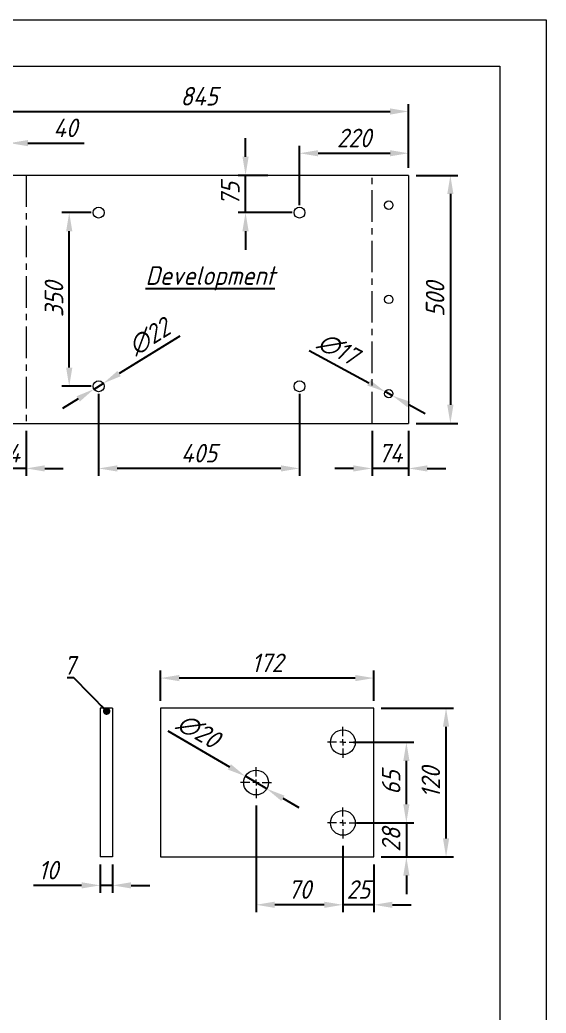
# Model space of a CAD drawing. Header units: millimetres. Extents: x 1058 to 11362, y -1423 to 10005.
# Drawn here: x 9239 to 11362, y 6000 to 10005 of the extents above; entities that cross this region are included whole.
import ezdxf

# ---------------------------------------------------------------- set-up
doc = ezdxf.new("R2010")
doc.units = ezdxf.units.MM
doc.header["$LTSCALE"] = 10
doc.header["$PDSIZE"] = -1
doc.linetypes.add('CENTERX2', pattern=[20.32, 12.7, -2.54, 2.54, -2.54])
doc.linetypes.add('SLD-Solid', pattern=[0])
doc.styles.add('GENISO', font='geniso.shx', dxfattribs={"oblique": 15})
doc.dimstyles.new('Scale 1B 2', dxfattribs={"dimscale": 30, "dimtxt": 2.5, "dimasz": 2.5, "dimexe": 1, "dimexo": 1, "dimgap": 0.8, "dimtad": 1, "dimdec": 0, "dimlfac": 0.5, "dimzin": 0, "dimtxsty": 'GENISO', "dimcen": 2.5, "dimclrd": 1, "dimclre": 1, "dimclrt": 256, "dimadec": 0, "dimazin": 0, "dimtfac": 1, "dimtdec": 0, "dimtmove": 0, "dimatfit": 3, "dimfxl": 1, "dimtzin": 0, "dimlwd": -1, "dimlwe": -1, "dimarcsym": 0})
doc.dimstyles.new('Scale 1B5', dxfattribs={"dimscale": 30, "dimtxt": 2.5, "dimasz": 2.5, "dimexe": 1, "dimexo": 1, "dimgap": 0.8, "dimtad": 1, "dimdec": 0, "dimlfac": 0.2, "dimzin": 0, "dimtxsty": 'GENISO', "dimcen": 2.5, "dimclrd": 1, "dimclre": 1, "dimclrt": 256, "dimadec": 0, "dimazin": 0, "dimtfac": 1, "dimtdec": 0, "dimtmove": 0, "dimatfit": 3, "dimfxl": 1, "dimtzin": 0, "dimlwd": -1, "dimlwe": -1, "dimarcsym": 0})

# ---------------------------------------------------------------- blocks, each defined once
blk = doc.blocks.new('SW_CENTERMARKSYMBOL_5')
at = {"color": 0, "linetype": 'Continuous', "lineweight": 0}
for p, q in [((0, 2.5), (0, 6.25)), ((-2.5, 0), (-6.25, 0)), ((0, 0), (-1.25, 0)), ((0, 0), (0, 1.25)), ((0, 0), (0, -1.25)), ((0, 0), (1.25, 0)), ((2.5, 0), (6.25, 0)), ((0, -2.5), (0, -6.25))]:
    blk.add_line(p, q, dxfattribs=at)
blk = doc.blocks.new('SW_CENTERMARKSYMBOL_6')
at = {"color": 0, "linetype": 'Continuous', "lineweight": 0}
for p, q in [((0, 2.5), (0, 6.25)), ((-2.5, 0), (-6.25, 0)), ((0, 0), (-1.25, 0)), ((0, 0), (0, 1.25)), ((0, 0), (0, -1.25)), ((0, 0), (1.25, 0)), ((2.5, 0), (6.25, 0)), ((0, -2.5), (0, -6.25))]:
    blk.add_line(p, q, dxfattribs=at)
blk = doc.blocks.new('SW_CENTERMARKSYMBOL_7')
at = {"color": 0, "linetype": 'Continuous', "lineweight": 0}
for p, q in [((0, 2.5), (0, 6.25)), ((-2.5, 0), (-6.25, 0)), ((0, 0), (-1.25, 0)), ((0, 0), (0, 1.25)), ((0, 0), (0, -1.25)), ((0, 0), (1.25, 0)), ((2.5, 0), (6.25, 0)), ((0, -2.5), (0, -6.25))]:
    blk.add_line(p, q, dxfattribs=at)
blk = doc.blocks.new('*D37')
at = {"color": 1, "transparency": 16777216}
for p, q in [((10837.1, 9377.6), (11005.5, 9377.6)), ((10975.5, 9302.6), (10975.5, 8452.6)), ((10837.1, 8377.6), (11005.5, 8377.6))]:
    blk.add_line(p, q, dxfattribs=at)
for points in [[(10963, 9302.6), (10988, 9302.6), (10975.5, 9377.6)], [(10963, 8452.6), (10988, 8452.6), (10975.5, 8377.6)]]:
    blk.add_solid(points, dxfattribs=at)
at = {"layer": 'Defpoints', "color": 0, "transparency": 16777216}
for p in [(10807.1, 9377.6), (10807.1, 8377.6), (10975.5, 8377.6)]:
    blk.add_point(p, dxfattribs=at)
at = {"transparency": 16777216, "insert": (10914, 8877.6), "char_height": 75, "attachment_point": 5, "rotation": 90, "style": 'GENISO'}
blk.add_mtext('500', dxfattribs=at)
blk = doc.blocks.new('*D38')
at = {"color": 1, "transparency": 16777216}
for p, q in [((9116.9, 9407.6), (9116.9, 9665.2)), ((10807.1, 9407.6), (10807.1, 9665.2)), ((9191.9, 9635.2), (10732.1, 9635.2))]:
    blk.add_line(p, q, dxfattribs=at)
for points in [[(9191.9, 9647.7), (9191.9, 9622.7), (9116.9, 9635.2)], [(10732.1, 9647.7), (10732.1, 9622.7), (10807.1, 9635.2)]]:
    blk.add_solid(points, dxfattribs=at)
at = {"layer": 'Defpoints', "color": 0, "transparency": 16777216}
for p in [(10807.1, 9635.2), (9116.9, 9377.6), (10807.1, 9377.6)]:
    blk.add_point(p, dxfattribs=at)
at = {"transparency": 16777216, "insert": (9962, 9696.7), "char_height": 75, "attachment_point": 5, "style": 'GENISO'}
blk.add_mtext('845', dxfattribs=at)
blk = doc.blocks.new('*D39')
at = {"color": 1, "transparency": 16777216}
for p, q in [((9557, 8497.6), (9557, 8166.2)), ((10367, 8497.6), (10367, 8166.2)), ((10292, 8196.2), (9632, 8196.2))]:
    blk.add_line(p, q, dxfattribs=at)
for points in [[(9632, 8208.7), (9632, 8183.7), (9557, 8196.2)], [(10292, 8208.7), (10292, 8183.7), (10367, 8196.2)]]:
    blk.add_solid(points, dxfattribs=at)
at = {"layer": 'Defpoints', "color": 0, "transparency": 16777216}
for p in [(9557, 8527.6), (10367, 8527.6), (9557, 8196.2)]:
    blk.add_point(p, dxfattribs=at)
at = {"transparency": 16777216, "insert": (9962, 8257.7), "char_height": 75, "attachment_point": 5, "style": 'GENISO'}
blk.add_mtext('405', dxfattribs=at)
blk = doc.blocks.new('*D40')
at = {"color": 1, "transparency": 16777216}
for p, q in [((10659.6, 8347.6), (10659.6, 8166.2)), ((10807.1, 8347.6), (10807.1, 8166.2)), ((10584.6, 8196.2), (10509.6, 8196.2)), ((10807.1, 8196.2), (10659.6, 8196.2)), ((10882.1, 8196.2), (10957.1, 8196.2))]:
    blk.add_line(p, q, dxfattribs=at)
for points in [[(10584.6, 8208.7), (10584.6, 8183.7), (10659.6, 8196.2)], [(10882.1, 8208.7), (10882.1, 8183.7), (10807.1, 8196.2)]]:
    blk.add_solid(points, dxfattribs=at)
at = {"layer": 'Defpoints', "color": 0, "transparency": 16777216}
for p in [(10659.6, 8377.6), (10807.1, 8377.6), (10659.6, 8196.2)]:
    blk.add_point(p, dxfattribs=at)
at = {"transparency": 16777216, "insert": (10733.3, 8257.7), "char_height": 75, "attachment_point": 5, "style": 'GENISO'}
blk.add_mtext('74', dxfattribs=at)
blk = doc.blocks.new('*D41')
at = {"color": 1, "transparency": 16777216}
for p, q in [((9116.9, 8347.6), (9116.9, 8166.2)), ((9264.5, 8347.6), (9264.5, 8166.2)), ((9041.9, 8196.2), (8966.9, 8196.2)), ((9264.5, 8196.2), (9116.9, 8196.2)), ((9339.5, 8196.2), (9414.5, 8196.2))]:
    blk.add_line(p, q, dxfattribs=at)
for points in [[(9041.9, 8208.7), (9041.9, 8183.7), (9116.9, 8196.2)], [(9339.5, 8208.7), (9339.5, 8183.7), (9264.5, 8196.2)]]:
    blk.add_solid(points, dxfattribs=at)
at = {"layer": 'Defpoints', "color": 0, "transparency": 16777216}
for p in [(9116.9, 8377.6), (9264.5, 8377.6), (9116.9, 8196.2)]:
    blk.add_point(p, dxfattribs=at)
at = {"transparency": 16777216, "insert": (9190.7, 8257.7), "char_height": 75, "attachment_point": 5, "style": 'GENISO'}
blk.add_mtext('74', dxfattribs=at)
blk = doc.blocks.new('*D42')
at = {"color": 1, "transparency": 16777216}
for p, q in [((9527, 9227.6), (9408.3, 9227.6)), ((9438.3, 8602.6), (9438.3, 9152.6)), ((9527, 8527.6), (9408.3, 8527.6))]:
    blk.add_line(p, q, dxfattribs=at)
for points in [[(9425.8, 9152.6), (9450.8, 9152.6), (9438.3, 9227.6)], [(9425.8, 8602.6), (9450.8, 8602.6), (9438.3, 8527.6)]]:
    blk.add_solid(points, dxfattribs=at)
at = {"layer": 'Defpoints', "color": 0, "transparency": 16777216}
for p in [(9438.3, 9227.6), (9557, 9227.6), (9557, 8527.6)]:
    blk.add_point(p, dxfattribs=at)
at = {"transparency": 16777216, "insert": (9376.8, 8877.6), "char_height": 75, "attachment_point": 5, "rotation": 90, "style": 'GENISO'}
blk.add_mtext('350', dxfattribs=at)
blk = doc.blocks.new('*D45')
at = {"color": 1, "transparency": 16777216}
for p, q in [((9116.9, 9407.6), (9116.9, 9537.6)), ((9196.9, 9287.6), (9196.9, 9537.6)), ((9041.9, 9507.6), (8966.9, 9507.6)), ((9116.9, 9507.6), (9196.9, 9507.6)), ((9271.9, 9507.6), (9498.1, 9507.6))]:
    blk.add_line(p, q, dxfattribs=at)
for points in [[(9041.9, 9520.1), (9041.9, 9495.1), (9116.9, 9507.6)], [(9271.9, 9520.1), (9271.9, 9495.1), (9196.9, 9507.6)]]:
    blk.add_solid(points, dxfattribs=at)
at = {"layer": 'Defpoints', "color": 0, "transparency": 16777216}
for p in [(9116.9, 9507.6), (9116.9, 9377.6), (9196.9, 9257.6)]:
    blk.add_point(p, dxfattribs=at)
at = {"transparency": 16777216, "insert": (9422.5, 9569.1), "char_height": 75, "attachment_point": 5, "style": 'GENISO'}
blk.add_mtext('40', dxfattribs=at)
blk = doc.blocks.new('*D46')
at = {"color": 1, "transparency": 16777216}
for p, q in [((9884, 8729.8), (9639.5, 8578.6)), ((9538.3, 8516.1), (9575.7, 8539.2)), ((9474.5, 8476.6), (9410.7, 8437.2))]:
    blk.add_line(p, q, dxfattribs=at)
for points in [[(9632.9, 8589.3), (9646.1, 8568), (9575.7, 8539.2)], [(9467.9, 8487.3), (9481.1, 8466), (9538.3, 8516.1)]]:
    blk.add_solid(points, dxfattribs=at)
at = {"layer": 'Defpoints', "color": 0, "transparency": 16777216}
for p in [(9575.7, 8539.2), (9538.3, 8516.1)]:
    blk.add_point(p, dxfattribs=at)
at = {"transparency": 16777216, "insert": (9761.3, 8726.3), "char_height": 75, "attachment_point": 5, "rotation": 31.7311, "style": 'GENISO'}
blk.add_mtext('∅22', dxfattribs=at)
blk = doc.blocks.new('*D47')
at = {"color": 1, "transparency": 16777216}
for p, q in [((10406, 8671.3), (10646.2, 8541.4)), ((10742, 8489.5), (10712.1, 8505.7)), ((10808, 8453.9), (10874, 8418.2))]:
    blk.add_line(p, q, dxfattribs=at)
for points in [[(10652.1, 8552.4), (10640.2, 8530.4), (10712.1, 8505.7)], [(10814, 8464.9), (10802.1, 8442.9), (10742, 8489.5)]]:
    blk.add_solid(points, dxfattribs=at)
at = {"layer": 'Defpoints', "color": 0, "transparency": 16777216}
for p in [(10712.1, 8505.7), (10742, 8489.5)]:
    blk.add_point(p, dxfattribs=at)
at = {"transparency": 16777216, "insert": (10522.3, 8678.3), "char_height": 75, "attachment_point": 5, "rotation": 331.6003, "style": 'GENISO'}
blk.add_mtext('∅17', dxfattribs=at)
blk = doc.blocks.new('*D48')
at = {"color": 1, "transparency": 16777216}
for p, q in [((10367, 9257.6), (10367, 9496.8)), ((10807.1, 9407.6), (10807.1, 9496.8)), ((10442, 9466.8), (10732.1, 9466.8))]:
    blk.add_line(p, q, dxfattribs=at)
for points in [[(10442, 9479.3), (10442, 9454.3), (10367, 9466.8)], [(10732.1, 9479.3), (10732.1, 9454.3), (10807.1, 9466.8)]]:
    blk.add_solid(points, dxfattribs=at)
at = {"layer": 'Defpoints', "color": 0, "transparency": 16777216}
for p in [(10807.1, 9466.8), (10807.1, 9377.6), (10367, 9227.6)]:
    blk.add_point(p, dxfattribs=at)
at = {"transparency": 16777216, "insert": (10587.1, 9528.3), "char_height": 75, "attachment_point": 5, "style": 'GENISO'}
blk.add_mtext('220', dxfattribs=at)
blk = doc.blocks.new('*D49')
at = {"color": 1, "transparency": 16777216}
for p, q in [((10149.4, 9452.6), (10149.4, 9527.6)), ((10239.2, 9377.6), (10119.4, 9377.6)), ((10149.4, 9227.6), (10149.4, 9377.6)), ((10337, 9227.6), (10119.4, 9227.6)), ((10149.4, 9152.6), (10149.4, 9077.6))]:
    blk.add_line(p, q, dxfattribs=at)
for points in [[(10136.9, 9452.6), (10161.9, 9452.6), (10149.4, 9377.6)], [(10136.9, 9152.6), (10161.9, 9152.6), (10149.4, 9227.6)]]:
    blk.add_solid(points, dxfattribs=at)
at = {"layer": 'Defpoints', "color": 0, "transparency": 16777216}
for p in [(10149.4, 9377.6), (10269.2, 9377.6), (10367, 9227.6)]:
    blk.add_point(p, dxfattribs=at)
at = {"transparency": 16777216, "insert": (10087.9, 9302.6), "char_height": 75, "attachment_point": 5, "rotation": 90, "style": 'GENISO'}
blk.add_mtext('75', dxfattribs=at)
blk = doc.blocks.new('*D73')
at = {"color": 1, "transparency": 16777216}
for p, q in [((10696.9, 7229.9), (10988.1, 7229.9)), ((10958.1, 6704.9), (10958.1, 7154.9)), ((10696.9, 6629.9), (10988.1, 6629.9))]:
    blk.add_line(p, q, dxfattribs=at)
for points in [[(10945.6, 7154.9), (10970.6, 7154.9), (10958.1, 7229.9)], [(10945.6, 6704.9), (10970.6, 6704.9), (10958.1, 6629.9)]]:
    blk.add_solid(points, dxfattribs=at)
at = {"layer": 'Defpoints', "color": 0, "transparency": 16777216}
for p in [(10666.9, 7229.9), (10958.1, 7229.9), (10666.9, 6629.9)]:
    blk.add_point(p, dxfattribs=at)
at = {"transparency": 16777216, "insert": (10896.6, 6929.9), "char_height": 75, "attachment_point": 5, "rotation": 90, "style": 'GENISO'}
blk.add_mtext('120', dxfattribs=at)
blk = doc.blocks.new('*D74')
at = {"color": 1, "transparency": 16777216}
for p, q in [((9806.9, 7259.9), (9806.9, 7381)), ((10666.9, 7259.9), (10666.9, 7381)), ((10591.9, 7351), (9881.9, 7351))]:
    blk.add_line(p, q, dxfattribs=at)
for points in [[(9881.9, 7363.5), (9881.9, 7338.5), (9806.9, 7351)], [(10591.9, 7363.5), (10591.9, 7338.5), (10666.9, 7351)]]:
    blk.add_solid(points, dxfattribs=at)
at = {"layer": 'Defpoints', "color": 0, "transparency": 16777216}
for p in [(9806.9, 7351), (9806.9, 7229.9), (10666.9, 7229.9)]:
    blk.add_point(p, dxfattribs=at)
at = {"transparency": 16777216, "insert": (10236.9, 7412.5), "char_height": 75, "attachment_point": 5, "style": 'GENISO'}
blk.add_mtext('172', dxfattribs=at)
blk = doc.blocks.new('*D75')
at = {"color": 1, "transparency": 16777216}
for p, q in [((9563, 6599.9), (9563, 6485.4)), ((9613, 6599.9), (9613, 6485.4)), ((9488, 6515.4), (9294.4, 6515.4)), ((9613, 6515.4), (9563, 6515.4)), ((9688, 6515.4), (9763, 6515.4))]:
    blk.add_line(p, q, dxfattribs=at)
for points in [[(9488, 6527.9), (9488, 6502.9), (9563, 6515.4)], [(9688, 6527.9), (9688, 6502.9), (9613, 6515.4)]]:
    blk.add_solid(points, dxfattribs=at)
at = {"layer": 'Defpoints', "color": 0, "transparency": 16777216}
for p in [(9563, 6629.9), (9613, 6629.9), (9563, 6515.4)]:
    blk.add_point(p, dxfattribs=at)
at = {"transparency": 16777216, "insert": (9353.7, 6576.9), "char_height": 75, "attachment_point": 5, "style": 'GENISO'}
blk.add_mtext('10', dxfattribs=at)
blk = doc.blocks.new('*D76')
at = {"color": 1, "transparency": 16777216}
for p, q in [((10798.1, 6842.4), (10798.1, 6917.4)), ((10634.4, 6767.4), (10828.1, 6767.4)), ((10798.1, 6767.4), (10798.1, 6629.9)), ((10696.9, 6629.9), (10828.1, 6629.9)), ((10798.1, 6554.9), (10798.1, 6479.9))]:
    blk.add_line(p, q, dxfattribs=at)
for points in [[(10785.6, 6842.4), (10810.6, 6842.4), (10798.1, 6767.4)], [(10785.6, 6554.9), (10810.6, 6554.9), (10798.1, 6629.9)]]:
    blk.add_solid(points, dxfattribs=at)
at = {"layer": 'Defpoints', "color": 0, "transparency": 16777216}
for p in [(10604.4, 6767.4), (10666.9, 6629.9), (10798.1, 6629.9)]:
    blk.add_point(p, dxfattribs=at)
at = {"transparency": 16777216, "insert": (10736.6, 6698.6), "char_height": 75, "attachment_point": 5, "rotation": 90, "style": 'GENISO'}
blk.add_mtext('28', dxfattribs=at)
blk = doc.blocks.new('*D77')
at = {"color": 1, "transparency": 16777216}
for p, q in [((10584.4, 7092.4), (10828.1, 7092.4)), ((10798.1, 6842.4), (10798.1, 7017.4)), ((10596.9, 6767.4), (10828.1, 6767.4))]:
    blk.add_line(p, q, dxfattribs=at)
for points in [[(10785.6, 7017.4), (10810.6, 7017.4), (10798.1, 7092.4)], [(10785.6, 6842.4), (10810.6, 6842.4), (10798.1, 6767.4)]]:
    blk.add_solid(points, dxfattribs=at)
at = {"layer": 'Defpoints', "color": 0, "transparency": 16777216}
for p in [(10554.4, 7092.4), (10798.1, 7092.4), (10566.9, 6767.4)]:
    blk.add_point(p, dxfattribs=at)
at = {"transparency": 16777216, "insert": (10736.6, 6929.9), "char_height": 75, "attachment_point": 5, "rotation": 90, "style": 'GENISO'}
blk.add_mtext('65', dxfattribs=at)
blk = doc.blocks.new('*D78')
at = {"color": 1, "transparency": 16777216}
for p, q in [((10541.9, 6674.9), (10541.9, 6407.1)), ((10666.9, 6599.9), (10666.9, 6407.1)), ((10466.9, 6437.1), (10391.9, 6437.1)), ((10666.9, 6437.1), (10541.9, 6437.1)), ((10741.9, 6437.1), (10816.9, 6437.1))]:
    blk.add_line(p, q, dxfattribs=at)
for points in [[(10466.9, 6449.6), (10466.9, 6424.6), (10541.9, 6437.1)], [(10741.9, 6449.6), (10741.9, 6424.6), (10666.9, 6437.1)]]:
    blk.add_solid(points, dxfattribs=at)
at = {"layer": 'Defpoints', "color": 0, "transparency": 16777216}
for p in [(10541.9, 6704.9), (10666.9, 6629.9), (10541.9, 6437.1)]:
    blk.add_point(p, dxfattribs=at)
at = {"transparency": 16777216, "insert": (10604.4, 6498.6), "char_height": 75, "attachment_point": 5, "style": 'GENISO'}
blk.add_mtext('25', dxfattribs=at)
blk = doc.blocks.new('*D79')
at = {"color": 1, "transparency": 16777216}
for p, q in [((10191.9, 6837.4), (10191.9, 6407.1)), ((10541.9, 6674.9), (10541.9, 6407.1)), ((10466.9, 6437.1), (10266.9, 6437.1))]:
    blk.add_line(p, q, dxfattribs=at)
for points in [[(10266.9, 6449.6), (10266.9, 6424.6), (10191.9, 6437.1)], [(10466.9, 6449.6), (10466.9, 6424.6), (10541.9, 6437.1)]]:
    blk.add_solid(points, dxfattribs=at)
at = {"layer": 'Defpoints', "color": 0, "transparency": 16777216}
for p in [(10191.9, 6867.4), (10541.9, 6704.9), (10191.9, 6437.1)]:
    blk.add_point(p, dxfattribs=at)
at = {"transparency": 16777216, "insert": (10366.9, 6498.6), "char_height": 75, "attachment_point": 5, "style": 'GENISO'}
blk.add_mtext('70', dxfattribs=at)
blk = doc.blocks.new('*D80')
at = {"color": 1, "transparency": 16777216}
for p, q in [((9836.4, 7138.3), (10084.1, 6993.1)), ((10235.1, 6904.6), (10148.8, 6955.2)), ((10299.8, 6866.6), (10364.4, 6828.7))]:
    blk.add_line(p, q, dxfattribs=at)
for points in [[(10090.4, 7003.9), (10077.8, 6982.3), (10148.8, 6955.2)], [(10306.1, 6877.4), (10293.4, 6855.9), (10235.1, 6904.6)]]:
    blk.add_solid(points, dxfattribs=at)
at = {"layer": 'Defpoints', "color": 0, "transparency": 16777216}
for p in [(10148.8, 6955.2), (10235.1, 6904.6)]:
    blk.add_point(p, dxfattribs=at)
at = {"transparency": 16777216, "insert": (9959, 7137.7), "char_height": 75, "attachment_point": 5, "rotation": 329.6127, "style": 'GENISO'}
blk.add_mtext('∅20', dxfattribs=at)

msp = doc.modelspace()

# ---------------------------------------------------------------- linework, layer by layer
at = {"color": 3, "lineweight": 13}
for p, q in [((10807.1, 9377.6), (9116.9, 9377.6)), ((10807.1, 9377.6), (10807.1, 8377.6)), ((9116.9, 8377.6), (10807.1, 8377.6)), ((9613, 7229.9), (9563, 7229.9)), ((9563, 7229.9), (9563, 6629.9)), ((9613, 7229.9), (9613, 6629.9)), ((9806.9, 7229.9), (9806.9, 6629.9)), ((10666.9, 7229.9), (9806.9, 7229.9)), ((10666.9, 6629.9), (10666.9, 7229.9)), ((9613, 6629.9), (9563, 6629.9)), ((9806.9, 6629.9), (10666.9, 6629.9))]:
    msp.add_line(p, q, dxfattribs=at)
at = {"color": 3, "linetype": 'CENTERX2', "lineweight": 13}
for p, q in [((9264.5, 9377.6), (9264.5, 8377.6)), ((10659.6, 8377.6), (10659.6, 9377.6))]:
    msp.add_line(p, q, dxfattribs=at)
at = {"color": 7, "linetype": 'SLD-Solid', "lineweight": 0}
for points in [[(1058.1, 10004.5), (11361.8, 10004.5), (11361.8, 2754.7), (1058.1, 2754.7)], [(1244.3, 9818.3), (11175.6, 9818.3), (11175.6, 2940.9), (1244.3, 2940.9)]]:
    msp.add_lwpolyline(points, close=True, dxfattribs=at)
at = {"color": 3, "lineweight": 13}
for centre, radius in [((10727.1, 9257.6), 17), ((9557, 9227.6), 22), ((10367, 9227.6), 22), ((10727.1, 8877.6), 17), ((9557, 8527.6), 22), ((10367, 8527.6), 22), ((10727.1, 8497.6), 17), ((10541.9, 7092.4), 50), ((10191.9, 6929.9), 50), ((10541.9, 6767.4), 50)]:
    msp.add_circle(centre, radius, dxfattribs=at)

# ---------------------------------------------------------------- block references
at = {"color": 3, "lineweight": 13, "xscale": 10.00000000000061, "yscale": 10.00000000000061, "zscale": 10.00000000000061}
for name, p in [('SW_CENTERMARKSYMBOL_7', (10541.9, 7092.4)), ('SW_CENTERMARKSYMBOL_5', (10191.9, 6929.9)), ('SW_CENTERMARKSYMBOL_6', (10541.9, 6767.4))]:
    msp.add_blockref(name, p, dxfattribs=at)

# ---------------------------------------------------------------- texts
at = {"char_height": 75, "attachment_point": 5, "style": 'GENISO'}
for s, insert in [('{\\LDevelopment}', (10006.8, 8962.4)), ('7', (9439, 7402.2))]:
    msp.add_mtext(s, dxfattribs=dict(at, insert=insert))

# ---------------------------------------------------------------- dimensions: what is measured, and where the dimension line sits
for base, p1, p2, dimstyle, picture, middle in [((10807.1, 9635.2), (9116.9, 9377.6), (10807.1, 9377.6), 'Scale 1B 2', '*D38', (9962, 9696.7)), ((10807.1, 9466.8), (10367, 9227.6), (10807.1, 9377.6), 'Scale 1B 2', '*D48', (10587.1, 9528.3)), ((9557, 8196.2), (10367, 8527.6), (9557, 8527.6), 'Scale 1B 2', '*D39', (9962, 8257.7)), ((9116.9, 8196.2), (9264.5, 8377.6), (9116.9, 8377.6), 'Scale 1B 2', '*D41', (9190.7, 8257.7)), ((10659.6, 8196.2), (10807.1, 8377.6), (10659.6, 8377.6), 'Scale 1B 2', '*D40', (10733.3, 8257.7)), ((9806.9, 7351), (10666.9, 7229.9), (9806.9, 7229.9), 'Scale 1B5', '*D74', (10236.9, 7412.5)), ((10191.9, 6437.1), (10541.9, 6704.9), (10191.9, 6867.4), 'Scale 1B5', '*D79', (10366.9, 6498.6)), ((9563, 6515.4), (9613, 6629.9), (9563, 6629.9), 'Scale 1B5', '*D75', (9353.7, 6576.9))]:
    dim = msp.add_linear_dim(base=base, p1=p1, p2=p2, dimstyle=dimstyle)
    dim.commit()
    dim.dimension.update_dxf_attribs({"geometry": picture, "text_midpoint": middle})
for base, p1, p2, dimstyle, picture, middle in [((9116.9, 9507.6), (9196.9, 9257.6), (9116.9, 9377.6), 'Scale 1B 2', '*D45', (9422.5, 9507.6)), ((10541.9, 6437.1), (10666.9, 6629.9), (10541.9, 6704.9), 'Scale 1B5', '*D78', (10604.4, 6437.1))]:
    dim = msp.add_linear_dim(base=base, p1=p1, p2=p2, dimstyle=dimstyle)
    dim.commit()
    dim.dimension.update_dxf_attribs({"geometry": picture, "text_midpoint": middle, "dimtype": 160})
for base, p1, p2, dimstyle, picture, middle in [((10149.4, 9377.6), (10367, 9227.6), (10269.2, 9377.6), 'Scale 1B 2', '*D49', (10087.9, 9302.6)), ((10975.5, 8377.6), (10807.1, 9377.6), (10807.1, 8377.6), 'Scale 1B 2', '*D37', (10914, 8877.6)), ((9438.3, 9227.6), (9557, 8527.6), (9557, 9227.6), 'Scale 1B 2', '*D42', (9376.8, 8877.6)), ((10958.1, 7229.9), (10666.9, 6629.9), (10666.9, 7229.9), 'Scale 1B5', '*D73', (10896.6, 6929.9)), ((10798.1, 7092.4), (10566.9, 6767.4), (10554.4, 7092.4), 'Scale 1B5', '*D77', (10736.6, 6929.9))]:
    dim = msp.add_linear_dim(base=base, p1=p1, p2=p2, angle=90, dimstyle=dimstyle)
    dim.commit()
    dim.dimension.update_dxf_attribs({"geometry": picture, "text_midpoint": middle})
for p1, p2, dimstyle, picture, middle in [((9538.3, 8516.1), (9575.7, 8539.2), 'Scale 1B 2', '*D46', (9793.7, 8674)), ((10742, 8489.5), (10712.1, 8505.7), 'Scale 1B 2', '*D47', (10493.1, 8624.2)), ((10235.1, 6904.6), (10148.8, 6955.2), 'Scale 1B5', '*D80', (9927.9, 7084.7))]:
    dim = msp.add_diameter_dim_2p(p1=p1, p2=p2, dimstyle=dimstyle)
    dim.commit()
    dim.dimension.update_dxf_attribs({"geometry": picture, "text_midpoint": middle})
dim = msp.add_linear_dim(base=(10798.0604188, 6629.8701949), p1=(10604.4234631, 6767.3701949), p2=(10666.9234631, 6629.8701949), angle=90, dimstyle='Scale 1B5')
dim.commit()
dim.dimension.update_dxf_attribs({"geometry": '*D76', "text_midpoint": (10798.0604188, 6698.6201949), "dimtype": 160})

# ---------------------------------------------------------------- leaders
msp.add_leader([(9589.2, 7217.7), (9456.9, 7352.4), (9430.4, 7352.4)], dimstyle='Scale 1B5', override={"dimasz": 1, "dimldrblk": 'Dot'})

doc.saveas('drawing.dxf')
